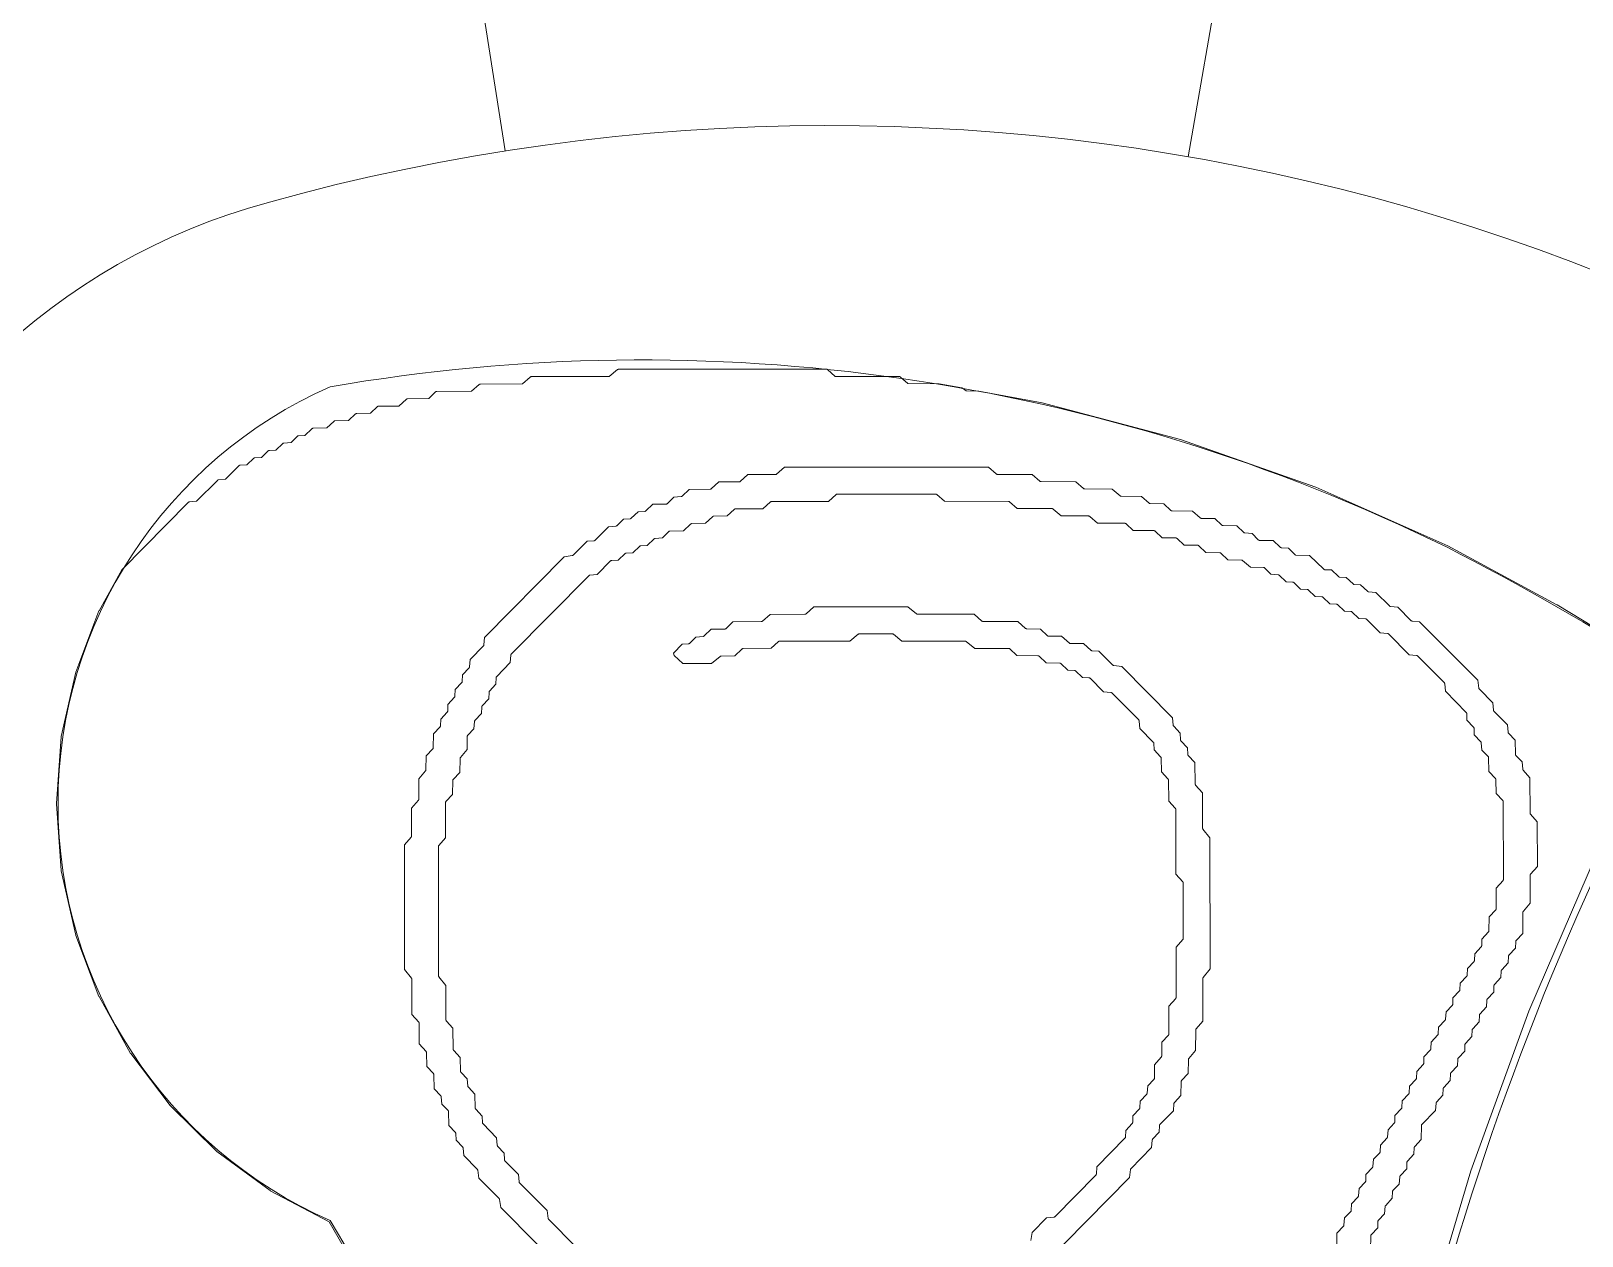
# Model space of a CAD drawing. Header units: inches. Extents: x 36 to 190, y -75 to 56.
# Drawn here: x 149.84 to 155.5, y -0.09 to 4.31 of the extents above; entities that cross this region are included whole.
import ezdxf

# ---------------------------------------------------------------- set-up
doc = ezdxf.new("R2010")
doc.units = ezdxf.units.IN
doc.layers.add('01_ORIGINAL_CAD', color=7, linetype='CONTINUOUS', lineweight=20)
doc.layers.add('02_APPROVED_PDF_OUTLINES', color=7, linetype='CONTINUOUS', lineweight=15)

# ---------------------------------------------------------------- blocks, each defined once
blk = doc.blocks.new('06_WAVES')
at = {"layer": '01_ORIGINAL_CAD'}
for points in [[(40.658, 55.6747), (41.5689, 49.8714)], [(44.9996, 55.2455), (44.0596, 49.8505)]]:
    blk.add_lwpolyline(points, dxfattribs=at)
for points in [[(44.2832, 37.0838, 0.090917), (40.9305, 45.9685, -0.652582), (40.9305, 49.0108, -0.158741), (45.0035, 48.4251, -0.098355), (47.824, 46.2028), (47.7547, 46.078)], [(47.0869, 44.6297, -0.062406), (47.763, 46.0735), (45.5722, 47.2899, 0.058367), (44.8008, 44.9442, 0.058367)]]:
    blk.add_lwpolyline(points, format="xyb", dxfattribs=at)
for centre, radius, start, end in [((42.751, 42.3398), 7.6238, 44.22889, 105.60472), ((41.3118, 47.4341), 2.3302, 105.2161, 220.7715)]:
    blk.add_arc(centre, radius, start, end, dxfattribs=at)
at = {"layer": '02_APPROVED_PDF_OUTLINES'}
for points in [[(45.5482, 47.3058), (45.3017, 46.7327), (45.0908, 46.1496), (44.9143, 45.5552)], [(41.825, 45.8738), (41.7274, 45.9723), (41.727, 45.9727), (41.7267, 45.9731), (41.7264, 45.9736), (41.7262, 45.9741), (41.726, 45.9746), (41.7258, 45.9751), (41.7257, 45.9757), (41.7216, 46.0049), (41.621, 46.1064), (41.6206, 46.1069), (41.6202, 46.1073), (41.6199, 46.1079), (41.6196, 46.1084), (41.6195, 46.109), (41.6193, 46.1095), (41.6192, 46.1101), (41.6169, 46.1369), (41.5677, 46.1869), (41.5673, 46.1874), (41.5669, 46.1879), (41.5666, 46.1884), (41.5664, 46.189), (41.5662, 46.1896), (41.566, 46.1902), (41.566, 46.1909), (41.5649, 46.215), (41.5409, 46.2407), (41.5406, 46.2411), (41.5402, 46.2416), (41.54, 46.2421), (41.5397, 46.2426), (41.5396, 46.2431), (41.5394, 46.2437), (41.5393, 46.2443), (41.537, 46.2711), (41.4878, 46.3211), (41.4874, 46.3215), (41.487, 46.322), (41.4867, 46.3226), (41.4865, 46.3232), (41.4863, 46.3238), (41.4861, 46.3244), (41.4861, 46.325), (41.485, 46.3492), (41.461, 46.3748), (41.4606, 46.3753), (41.4603, 46.3758), (41.46, 46.3764), (41.4598, 46.377), (41.4596, 46.3776), (41.4595, 46.3782), (41.4594, 46.3788), (41.4583, 46.4297), (41.4344, 46.4553), (41.434, 46.4558), (41.4337, 46.4562), (41.4334, 46.4567), (41.4331, 46.4572), (41.433, 46.4578), (41.4328, 46.4583), (41.4328, 46.4589), (41.4304, 46.4857), (41.4078, 46.5089), (41.4074, 46.5093), (41.4071, 46.5098), (41.4068, 46.5103), (41.4066, 46.5108), (41.4064, 46.5113), (41.4062, 46.5118), (41.4061, 46.5124), (41.4061, 46.5129), (41.4049, 46.5639), (41.381, 46.5895), (41.3806, 46.59), (41.3802, 46.5905), (41.38, 46.5911), (41.3797, 46.5916), (41.3795, 46.5922), (41.3794, 46.5929), (41.3794, 46.5935), (41.3782, 46.6712), (41.3543, 46.6968), (41.3539, 46.6973), (41.3536, 46.6977), (41.3533, 46.6982), (41.3531, 46.6987), (41.3529, 46.6993), (41.3528, 46.6998), (41.3527, 46.7004), (41.3526, 46.7009), (41.3524, 46.8268), (41.3271, 46.8582), (41.3268, 46.8586), (41.3265, 46.8591), (41.3262, 46.8597), (41.326, 46.8602), (41.3259, 46.8608), (41.3258, 46.8614), (41.3258, 46.8619), (41.3255, 46.99), (41.3249, 47.3327), (41.3249, 47.3333), (41.325, 47.3339), (41.3252, 47.3345), (41.3254, 47.3351), (41.3257, 47.3357), (41.326, 47.3362), (41.3264, 47.3367), (41.3511, 47.3651), (41.3511, 47.4938), (41.3512, 47.4944), (41.3512, 47.4949), (41.3514, 47.4955), (41.3516, 47.496), (41.3518, 47.4965), (41.3521, 47.497), (41.3524, 47.4975), (41.3527, 47.4979), (41.3765, 47.5235), (41.3775, 47.5745), (41.3776, 47.5751), (41.3777, 47.5757), (41.3779, 47.5763), (41.3781, 47.5769), (41.3784, 47.5774), (41.3787, 47.5779), (41.3791, 47.5784), (41.4029, 47.6041), (41.4039, 47.655), (41.404, 47.6556), (41.4041, 47.6562), (41.4042, 47.6568), (41.4044, 47.6573), (41.4047, 47.6578), (41.405, 47.6583), (41.4054, 47.6588), (41.4301, 47.6873), (41.4303, 47.7354), (41.4303, 47.736), (41.4304, 47.7366), (41.4306, 47.7371), (41.4308, 47.7377), (41.431, 47.7382), (41.4313, 47.7387), (41.4316, 47.7392), (41.432, 47.7396), (41.4545, 47.7628), (41.4568, 47.7896), (41.4568, 47.7902), (41.457, 47.7907), (41.4572, 47.7913), (41.4574, 47.7918), (41.4577, 47.7923), (41.458, 47.7928), (41.4584, 47.7932), (41.4822, 47.8189), (41.4832, 47.8431), (41.4833, 47.8437), (41.4834, 47.8443), (41.4835, 47.8448), (41.4838, 47.8454), (41.4841, 47.8459), (41.4844, 47.8464), (41.4848, 47.8469), (41.5087, 47.8726), (41.5096, 47.8968), (41.5097, 47.8974), (41.5098, 47.898), (41.51, 47.8985), (41.5102, 47.8991), (41.5105, 47.8996), (41.5108, 47.9001), (41.5112, 47.9006), (41.5351, 47.9263), (41.5361, 47.9505), (41.5361, 47.9511), (41.5363, 47.9517), (41.5365, 47.9523), (41.5367, 47.9529), (41.537, 47.9534), (41.5374, 47.9539), (41.5378, 47.9544), (41.5868, 48.0045), (41.589, 48.0313), (41.5891, 48.0319), (41.5892, 48.0324), (41.5894, 48.033), (41.5897, 48.0336), (41.59, 48.0341), (41.5903, 48.0345), (41.5907, 48.035), (41.8734, 48.3216), (41.8739, 48.322), (41.8744, 48.3224), (41.8749, 48.3227), (41.8754, 48.3229), (41.876, 48.3231), (41.8766, 48.3233), (41.8772, 48.3234), (41.9037, 48.3257), (41.953, 48.3754), (41.9534, 48.3757), (41.9538, 48.3761), (41.9543, 48.3764), (41.9548, 48.3766), (41.9553, 48.3768), (41.9559, 48.377), (41.9564, 48.3771), (41.957, 48.3771), (41.9808, 48.3782), (42.0061, 48.4023), (42.0066, 48.4027), (42.0071, 48.4031), (42.0076, 48.4034), (42.0082, 48.4036), (42.0088, 48.4038), (42.0094, 48.4039), (42.01, 48.404), (42.0338, 48.4051), (42.0592, 48.4292), (42.0596, 48.4296), (42.0601, 48.43), (42.0607, 48.4303), (42.0612, 48.4305), (42.0618, 48.4307), (42.0624, 48.4308), (42.063, 48.4309), (42.0869, 48.432), (42.1122, 48.4561), (42.1126, 48.4565), (42.1131, 48.4568), (42.1136, 48.4571), (42.1141, 48.4573), (42.1147, 48.4575), (42.1152, 48.4577), (42.1158, 48.4577), (42.1423, 48.4601), (42.1651, 48.4829), (42.1656, 48.4833), (42.166, 48.4836), (42.1665, 48.4839), (42.167, 48.4842), (42.1676, 48.4844), (42.1681, 48.4845), (42.1687, 48.4846), (42.1692, 48.4846), (42.2195, 48.4858), (42.2448, 48.5099), (42.2452, 48.5102), (42.2457, 48.5106), (42.2462, 48.5109), (42.2467, 48.5111), (42.2472, 48.5113), (42.2477, 48.5114), (42.2483, 48.5115), (42.2488, 48.5115), (42.2991, 48.5127), (42.3244, 48.5368), (42.3248, 48.5371), (42.3253, 48.5375), (42.3258, 48.5378), (42.3263, 48.538), (42.3268, 48.5382), (42.3273, 48.5383), (42.3279, 48.5384), (42.3284, 48.5384), (42.3787, 48.5396), (42.404, 48.5637), (42.4044, 48.5641), (42.4049, 48.5644), (42.4054, 48.5647), (42.4059, 48.5649), (42.4064, 48.5651), (42.407, 48.5652), (42.4075, 48.5653), (42.4081, 48.5653), (42.5087, 48.5657), (42.5368, 48.5908), (42.5373, 48.5911), (42.5378, 48.5915), (42.5384, 48.5918), (42.539, 48.592), (42.5396, 48.5921), (42.5402, 48.5922), (42.5408, 48.5923), (42.7475, 48.5927), (42.7757, 48.6178), (42.7761, 48.6182), (42.7767, 48.6185), (42.7772, 48.6188), (42.7778, 48.619), (42.7784, 48.6192), (42.779, 48.6193), (42.7796, 48.6193), (43.1387, 48.6196), (43.1394, 48.6195), (43.14, 48.6194), (43.1406, 48.6193), (43.1412, 48.6191), (43.1417, 48.6188), (43.1422, 48.6184), (43.1427, 48.6181), (43.1709, 48.593), (43.4042, 48.5929), (43.4049, 48.5929), (43.4055, 48.5928), (43.4061, 48.5926), (43.4067, 48.5924), (43.4072, 48.5921), (43.4077, 48.5918), (43.4082, 48.5914), (43.4364, 48.5664), (43.5636, 48.5662), (43.5642, 48.5662), (43.5648, 48.5661), (43.5654, 48.5659), (43.566, 48.5657), (43.5665, 48.5654), (43.5671, 48.5651), (43.5675, 48.5647), (43.5957, 48.5397), (43.6963, 48.5395), (43.697, 48.5394), (43.6976, 48.5393), (43.6982, 48.5392), (43.6988, 48.539), (43.6993, 48.5387), (43.6998, 48.5383), (43.7003, 48.538), (43.7285, 48.5129), (43.8291, 48.5127), (43.8297, 48.5127), (43.8302, 48.5126), (43.8308, 48.5125), (43.8313, 48.5123), (43.8318, 48.5121), (43.8323, 48.5118), (43.8328, 48.5115), (43.8332, 48.5111), (43.8586, 48.487), (43.9354, 48.486), (43.936, 48.4859), (43.9365, 48.4858), (43.9371, 48.4857), (43.9376, 48.4855), (43.9381, 48.4853), (43.9386, 48.485), (43.939, 48.4847), (43.9395, 48.4843), (43.9649, 48.4603), (44.0151, 48.4592), (44.0157, 48.4591), (44.0162, 48.4591), (44.0168, 48.4589), (44.0173, 48.4587), (44.0178, 48.4585), (44.0183, 48.4582), (44.0187, 48.4579), (44.0191, 48.4575), (44.0445, 48.4335), (44.0948, 48.4324), (44.0954, 48.4324), (44.0959, 48.4323), (44.0965, 48.4321), (44.097, 48.432), (44.0975, 48.4317), (44.098, 48.4314), (44.0984, 48.4311), (44.0988, 48.4308), (44.1242, 48.4067), (44.1745, 48.4056), (44.1751, 48.4056), (44.1756, 48.4055), (44.1761, 48.4054), (44.1767, 48.4052), (44.1772, 48.4049), (44.1776, 48.4047), (44.1781, 48.4043), (44.1785, 48.404), (44.2039, 48.3799), (44.2542, 48.3788), (44.2548, 48.3788), (44.2554, 48.3787), (44.256, 48.3785), (44.2565, 48.3783), (44.2571, 48.378), (44.2576, 48.3777), (44.258, 48.3773), (44.2863, 48.3523), (44.3338, 48.3521), (44.3344, 48.352), (44.3349, 48.3519), (44.3355, 48.3518), (44.336, 48.3516), (44.3366, 48.3514), (44.3371, 48.3511), (44.3375, 48.3507), (44.338, 48.3503), (44.3609, 48.3276), (44.3874, 48.3252), (44.388, 48.3252), (44.3885, 48.325), (44.3891, 48.3248), (44.3896, 48.3246), (44.3901, 48.3243), (44.3906, 48.324), (44.391, 48.3236), (44.4165, 48.2995), (44.4403, 48.2985), (44.4409, 48.2984), (44.4415, 48.2983), (44.4421, 48.2981), (44.4427, 48.2979), (44.4432, 48.2976), (44.4437, 48.2972), (44.4442, 48.2968), (44.4696, 48.2727), (44.4934, 48.2717), (44.494, 48.2716), (44.4946, 48.2715), (44.4952, 48.2713), (44.4958, 48.2711), (44.4963, 48.2708), (44.4968, 48.2704), (44.4973, 48.27), (44.5227, 48.2459), (44.5466, 48.2449), (44.5472, 48.2448), (44.5478, 48.2447), (44.5484, 48.2445), (44.5489, 48.2443), (44.5495, 48.244), (44.55, 48.2436), (44.5504, 48.2432), (44.5759, 48.2191), (44.5997, 48.2181), (44.6003, 48.218), (44.6009, 48.2179), (44.6015, 48.2177), (44.6021, 48.2175), (44.6026, 48.2172), (44.6031, 48.2168), (44.6036, 48.2164), (44.629, 48.1923), (44.6529, 48.1913), (44.6535, 48.1912), (44.6541, 48.1911), (44.6546, 48.1909), (44.6552, 48.1907), (44.6557, 48.1904), (44.6563, 48.19), (44.6567, 48.1896), (44.6822, 48.1655), (44.706, 48.1645), (44.7065, 48.1644), (44.7071, 48.1643), (44.7076, 48.1642), (44.7081, 48.164), (44.7086, 48.1637), (44.7091, 48.1634), (44.7096, 48.1631), (44.71, 48.1627), (44.7595, 48.1132), (44.786, 48.1108), (44.7866, 48.1107), (44.7872, 48.1106), (44.7877, 48.1104), (44.7883, 48.1101), (44.7888, 48.1098), (44.7893, 48.1095), (44.7897, 48.1091), (44.8658, 48.0327), (44.8923, 48.0304), (44.8929, 48.0303), (44.8935, 48.0302), (44.8941, 48.03), (44.8946, 48.0297), (44.8951, 48.0294), (44.8956, 48.029), (44.8961, 48.0286), (44.9937, 47.9302), (44.9941, 47.9297), (44.9944, 47.9292), (44.9947, 47.9287), (44.995, 47.9282), (44.9952, 47.9276), (44.9953, 47.9271), (44.9954, 47.9265), (44.9978, 47.8997), (45.0735, 47.8229), (45.074, 47.8224), (45.0743, 47.8219), (45.0746, 47.8213), (45.0749, 47.8207), (45.0751, 47.8201), (45.0752, 47.8195), (45.0753, 47.8189), (45.0763, 47.7947), (45.1003, 47.7691), (45.1007, 47.7686), (45.101, 47.7681), (45.1013, 47.7676), (45.1016, 47.767), (45.1017, 47.7664), (45.1019, 47.7658), (45.1019, 47.7652), (45.103, 47.7411), (45.1269, 47.7154), (45.1273, 47.715), (45.1276, 47.7145), (45.1279, 47.714), (45.1282, 47.7135), (45.1283, 47.713), (45.1285, 47.7124), (45.1285, 47.7118), (45.1309, 47.685), (45.1535, 47.6618), (45.1539, 47.6614), (45.1542, 47.661), (45.1545, 47.6605), (45.1547, 47.66), (45.1549, 47.6595), (45.1551, 47.6589), (45.1552, 47.6584), (45.1552, 47.6578), (45.1564, 47.6069), (45.1803, 47.5813), (45.1807, 47.5808), (45.181, 47.5803), (45.1813, 47.5797), (45.1816, 47.5791), (45.1817, 47.5785), (45.1819, 47.5779), (45.1819, 47.5773), (45.1831, 47.5264), (45.207, 47.5008), (45.2074, 47.5003), (45.2077, 47.4999), (45.208, 47.4994), (45.2082, 47.4989), (45.2084, 47.4983), (45.2085, 47.4978), (45.2086, 47.4972), (45.2086, 47.4967), (45.2091, 47.2138), (45.2091, 47.2131), (45.209, 47.2125), (45.2089, 47.2119), (45.2087, 47.2114), (45.2084, 47.2108), (45.2081, 47.2103), (45.2077, 47.2098), (45.1829, 47.1814), (45.1828, 47.1064), (45.1828, 47.1058), (45.1827, 47.1052), (45.1826, 47.1047), (45.1824, 47.1042), (45.1822, 47.1037), (45.1819, 47.1032), (45.1816, 47.1027), (45.1812, 47.1023), (45.1574, 47.0766), (45.1564, 47.0257), (45.1564, 47.0251), (45.1563, 47.0245), (45.1561, 47.0239), (45.1559, 47.0233), (45.1556, 47.0227), (45.1552, 47.0222), (45.1548, 47.0217), (45.131, 46.996), (45.13, 46.9719), (45.1299, 46.9713), (45.1298, 46.9707), (45.1296, 46.9701), (45.1294, 46.9695), (45.1291, 46.969), (45.1288, 46.9685), (45.1284, 46.968), (45.1045, 46.9423), (45.1035, 46.9182), (45.1035, 46.9176), (45.1034, 46.917), (45.1032, 46.9164), (45.1029, 46.9158), (45.1027, 46.9153), (45.1023, 46.9148), (45.1019, 46.9143), (45.0781, 46.8886), (45.0771, 46.8645), (45.077, 46.8639), (45.0769, 46.8633), (45.0767, 46.8627), (45.0765, 46.8621), (45.0762, 46.8616), (45.0759, 46.8611), (45.0755, 46.8606), (45.0516, 46.8349), (45.0506, 46.8108), (45.0506, 46.8102), (45.0505, 46.8096), (45.0503, 46.809), (45.0501, 46.8084), (45.0498, 46.8079), (45.0494, 46.8074), (45.049, 46.8069), (45.0252, 46.7812), (45.0242, 46.7571), (45.0241, 46.7565), (45.024, 46.7558), (45.0238, 46.7552), (45.0236, 46.7547), (45.0233, 46.7541), (45.0229, 46.7536), (45.0225, 46.7531), (45, 46.7299), (44.9977, 46.7031), (44.9977, 46.7026), (44.9975, 46.702), (44.9974, 46.7015), (44.9971, 46.7009), (44.9968, 46.7004), (44.9965, 46.7), (44.9962, 46.6995), (44.9723, 46.6738), (44.9713, 46.6497), (44.9713, 46.6491), (44.9711, 46.6485), (44.971, 46.6479), (44.9707, 46.6473), (44.9704, 46.6468), (44.9701, 46.6463), (44.9697, 46.6458), (44.9459, 46.6201), (44.9449, 46.596), (44.9448, 46.5954), (44.9447, 46.5948), (44.9445, 46.5942), (44.9443, 46.5936), (44.944, 46.5931), (44.9437, 46.5926), (44.9433, 46.5921), (44.9194, 46.5664), (44.9184, 46.5423), (44.9184, 46.5417), (44.9183, 46.5411), (44.9181, 46.5405), (44.9178, 46.5399), (44.9176, 46.5394), (44.9172, 46.5389), (44.9168, 46.5384), (44.893, 46.5127), (44.892, 46.4886), (44.8919, 46.488), (44.8918, 46.4874), (44.8916, 46.4868), (44.8914, 46.4862), (44.8911, 46.4857), (44.8908, 46.4852), (44.8904, 46.4847), (44.8665, 46.459), (44.8655, 46.4349), (44.8655, 46.4343), (44.8654, 46.4337), (44.8652, 46.4331), (44.865, 46.4325), (44.8647, 46.432), (44.8643, 46.4315), (44.8639, 46.431), (44.8401, 46.4053), (44.8391, 46.3812), (44.839, 46.3806), (44.8389, 46.38), (44.8388, 46.3794), (44.8385, 46.3788), (44.8382, 46.3783), (44.8379, 46.3778), (44.8375, 46.3773), (44.8136, 46.3516), (44.8127, 46.3275), (44.8126, 46.3269), (44.8125, 46.3262), (44.8123, 46.3256), (44.812, 46.3251), (44.8117, 46.3245), (44.8114, 46.324), (44.811, 46.3235), (44.7885, 46.3003), (44.7862, 46.2735), (44.7861, 46.273), (44.786, 46.2724), (44.7858, 46.2719), (44.7856, 46.2713), (44.7853, 46.2708), (44.785, 46.2704), (44.7846, 46.2699), (44.7608, 46.2442), (44.7598, 46.2201), (44.7597, 46.2195), (44.7596, 46.2188), (44.7594, 46.2182), (44.7592, 46.2177), (44.7589, 46.2171), (44.7585, 46.2166), (44.7581, 46.2161), (44.7356, 46.1929), (44.7333, 46.1661), (44.7332, 46.1656), (44.7331, 46.165), (44.7329, 46.1645), (44.7327, 46.1639), (44.7324, 46.1634), (44.7321, 46.163), (44.7317, 46.1625), (44.7079, 46.1368), (44.7069, 46.1127), (44.7068, 46.1121), (44.7067, 46.1114), (44.7065, 46.1108), (44.7063, 46.1103), (44.706, 46.1097), (44.7056, 46.1092), (44.7052, 46.1087), (44.6827, 46.0855), (44.6804, 46.0587), (44.6804, 46.0582), (44.6802, 46.0576), (44.6801, 46.0571), (44.6798, 46.0565), (44.6795, 46.056), (44.6792, 46.0556), (44.6789, 46.0551), (44.655, 46.0294), (44.654, 46.0053), (44.6539, 46.0047), (44.6538, 46.004), (44.6536, 46.0034), (44.6534, 46.0029), (44.6531, 46.0023), (44.6527, 46.0018), (44.6523, 46.0013), (44.6298, 45.9781), (44.6275, 45.9513), (44.6275, 45.9508), (44.6273, 45.9502), (44.6272, 45.9497), (44.6269, 45.9491), (44.6267, 45.9486), (44.6263, 45.9482), (44.626, 45.9477), (44.6022, 45.9221), (44.6012, 45.8712)], [(43.5327, 45.8087), (43.8449, 46.1252), (43.8489, 46.1545), (43.849, 46.155), (43.8492, 46.1555), (43.8494, 46.1561), (43.8496, 46.1566), (43.8499, 46.157), (43.8502, 46.1575), (43.8506, 46.1579), (43.926, 46.2348), (43.9283, 46.2616), (43.9284, 46.2622), (43.9285, 46.2627), (43.9287, 46.2632), (43.9289, 46.2638), (43.9292, 46.2643), (43.9295, 46.2647), (43.9299, 46.2652), (43.9537, 46.2909), (43.9547, 46.315), (43.9548, 46.3157), (43.9549, 46.3163), (43.9551, 46.3169), (43.9553, 46.3175), (43.9557, 46.318), (43.956, 46.3185), (43.9564, 46.319), (44.0054, 46.369), (44.0077, 46.3959), (44.0078, 46.3964), (44.0079, 46.397), (44.0081, 46.3975), (44.0083, 46.398), (44.0086, 46.3985), (44.0089, 46.399), (44.0093, 46.3994), (44.0331, 46.4251), (44.0341, 46.476), (44.0341, 46.4766), (44.0342, 46.4772), (44.0344, 46.4778), (44.0346, 46.4784), (44.0349, 46.479), (44.0353, 46.4795), (44.0357, 46.48), (44.0595, 46.5056), (44.0604, 46.5565), (44.0605, 46.5571), (44.0606, 46.5577), (44.0607, 46.5583), (44.061, 46.5589), (44.0612, 46.5594), (44.0615, 46.5599), (44.0619, 46.5604), (44.0866, 46.5888), (44.0868, 46.6638), (44.0868, 46.6644), (44.0869, 46.665), (44.0871, 46.6656), (44.0873, 46.6662), (44.0876, 46.6667), (44.0879, 46.6673), (44.0883, 46.6677), (44.113, 46.6962), (44.113, 46.8517), (44.113, 46.8523), (44.1131, 46.8529), (44.1132, 46.8534), (44.1134, 46.854), (44.1137, 46.8545), (44.1139, 46.855), (44.1143, 46.8555), (44.1394, 46.8868), (44.1385, 47.3657), (44.1133, 47.3971), (44.1129, 47.3975), (44.1126, 47.398), (44.1124, 47.3986), (44.1122, 47.3991), (44.112, 47.3997), (44.112, 47.4002), (44.1119, 47.4008), (44.1114, 47.5295), (44.0866, 47.5579), (44.0862, 47.5584), (44.0859, 47.5589), (44.0856, 47.5594), (44.0854, 47.56), (44.0852, 47.5606), (44.0851, 47.5612), (44.0851, 47.5618), (44.0838, 47.6395), (44.0599, 47.6651), (44.0595, 47.6656), (44.0592, 47.6661), (44.0589, 47.6666), (44.0587, 47.6672), (44.0585, 47.6677), (44.0584, 47.6683), (44.0583, 47.6689), (44.0573, 47.6931), (44.0333, 47.7188), (44.0329, 47.7192), (44.0326, 47.7197), (44.0323, 47.7203), (44.032, 47.7208), (44.0319, 47.7214), (44.0317, 47.722), (44.0317, 47.7226), (44.0306, 47.7468), (44.0066, 47.7724), (44.0063, 47.7729), (44.006, 47.7733), (44.0057, 47.7738), (44.0054, 47.7743), (44.0053, 47.7749), (44.0051, 47.7754), (44.0051, 47.776), (44.0027, 47.8028), (43.8176, 47.9898), (43.7887, 47.994), (43.7881, 47.9941), (43.7875, 47.9943), (43.7869, 47.9945), (43.7863, 47.9948), (43.7858, 47.9952), (43.7853, 47.9956), (43.7333, 48.0465), (43.7095, 48.0475), (43.7089, 48.0476), (43.7084, 48.0477), (43.7078, 48.0478), (43.7073, 48.0481), (43.7068, 48.0483), (43.7063, 48.0487), (43.7058, 48.049), (43.6776, 48.0741), (43.6301, 48.0743), (43.6295, 48.0743), (43.6289, 48.0744), (43.6283, 48.0746), (43.6277, 48.0748), (43.6271, 48.0751), (43.6266, 48.0754), (43.6261, 48.0758), (43.5979, 48.1008), (43.5504, 48.1011), (43.5498, 48.1011), (43.5493, 48.1012), (43.5487, 48.1013), (43.5482, 48.1015), (43.5477, 48.1017), (43.5472, 48.102), (43.5467, 48.1024), (43.5463, 48.1027), (43.5209, 48.1268), (43.4706, 48.1279), (43.47, 48.1279), (43.4694, 48.128), (43.4688, 48.1282), (43.4683, 48.1284), (43.4677, 48.1287), (43.4672, 48.129), (43.4668, 48.1294), (43.4386, 48.1544), (43.3114, 48.1546), (43.3108, 48.1546), (43.3102, 48.1547), (43.3096, 48.1549), (43.309, 48.1551), (43.3084, 48.1554), (43.3079, 48.1557), (43.3074, 48.1561), (43.2792, 48.1811), (43.0725, 48.1812), (43.0719, 48.1813), (43.0713, 48.1814), (43.0707, 48.1815), (43.0702, 48.1817), (43.0697, 48.1819), (43.0692, 48.1822), (43.0687, 48.1826), (43.0375, 48.208), (42.6939, 48.2075), (42.6658, 48.1824), (42.6653, 48.1821), (42.6648, 48.1817), (42.6642, 48.1814), (42.6636, 48.1812), (42.663, 48.1811), (42.6624, 48.181), (42.6618, 48.1809), (42.5347, 48.1805), (42.5066, 48.1555), (42.5061, 48.1551), (42.5056, 48.1548), (42.505, 48.1545), (42.5044, 48.1543), (42.5039, 48.1541), (42.5033, 48.154), (42.5026, 48.154), (42.3993, 48.1528), (42.374, 48.1287), (42.3736, 48.1283), (42.3732, 48.128), (42.3727, 48.1277), (42.3722, 48.1275), (42.3717, 48.1273), (42.3711, 48.1272), (42.3706, 48.1271), (42.37, 48.127), (42.3198, 48.1259), (42.2945, 48.1018), (42.294, 48.1014), (42.2936, 48.1011), (42.2931, 48.1008), (42.2925, 48.1006), (42.292, 48.1004), (42.2914, 48.1002), (42.2909, 48.1002), (42.2644, 48.0978), (42.2415, 48.075), (42.2411, 48.0746), (42.2407, 48.0743), (42.2402, 48.074), (42.2397, 48.0738), (42.2392, 48.0736), (42.2386, 48.0734), (42.2381, 48.0733), (42.2376, 48.0733), (42.2139, 48.0722), (42.1825, 48.0387), (42.1851, 48.0301), (42.2165, 48.0018), (42.3212, 48.0016), (42.3523, 48.0271), (42.3527, 48.0275), (42.3532, 48.0278), (42.3537, 48.028), (42.3542, 48.0282), (42.3548, 48.0284), (42.3554, 48.0285), (42.3559, 48.0285), (42.4062, 48.0296), (42.4315, 48.0537), (42.4319, 48.0541), (42.4324, 48.0544), (42.4329, 48.0547), (42.4334, 48.055), (42.4339, 48.0551), (42.4345, 48.0553), (42.435, 48.0554), (42.4356, 48.0554), (42.5389, 48.0566), (42.5642, 48.0807), (42.5646, 48.0811), (42.5651, 48.0814), (42.5656, 48.0817), (42.5661, 48.0819), (42.5666, 48.0821), (42.5672, 48.0822), (42.5677, 48.0823), (42.5683, 48.0823), (42.8253, 48.0825), (42.8564, 48.108), (42.8569, 48.1084), (42.8574, 48.1087), (42.858, 48.1089), (42.8585, 48.1091), (42.8591, 48.1093), (42.8597, 48.1094), (42.8602, 48.1094), (42.9804, 48.1095), (42.981, 48.1095), (42.9816, 48.1094), (42.9822, 48.1092), (42.9827, 48.109), (42.9833, 48.1088), (42.9838, 48.1085), (42.9842, 48.1081), (43.0154, 48.0827), (43.2459, 48.0828), (43.2465, 48.0828), (43.2471, 48.0827), (43.2477, 48.0826), (43.2482, 48.0824), (43.2488, 48.0821), (43.2493, 48.0818), (43.2497, 48.0815), (43.2809, 48.056), (43.4053, 48.0561), (43.4058, 48.0561), (43.4064, 48.056), (43.4069, 48.0559), (43.4075, 48.0557), (43.408, 48.0555), (43.4085, 48.0552), (43.409, 48.0549), (43.4094, 48.0545), (43.4348, 48.0304), (43.5116, 48.0294), (43.5121, 48.0293), (43.5127, 48.0292), (43.5132, 48.0291), (43.5138, 48.0289), (43.5143, 48.0287), (43.5147, 48.0284), (43.5152, 48.0281), (43.5156, 48.0277), (43.541, 48.0037), (43.5913, 48.0026), (43.5919, 48.0025), (43.5924, 48.0025), (43.5929, 48.0023), (43.5935, 48.0021), (43.594, 48.0019), (43.5944, 48.0016), (43.5949, 48.0013), (43.5953, 48.0009), (43.6208, 47.9768), (43.6446, 47.9758), (43.6452, 47.9757), (43.6458, 47.9756), (43.6464, 47.9754), (43.6469, 47.9752), (43.6475, 47.9749), (43.648, 47.9745), (43.6484, 47.9741), (43.6739, 47.95), (43.6977, 47.949), (43.6983, 47.9489), (43.6988, 47.9488), (43.6994, 47.9487), (43.6999, 47.9485), (43.7004, 47.9482), (43.7008, 47.9479), (43.7013, 47.9476), (43.7017, 47.9472), (43.7512, 47.8977), (43.7777, 47.8953), (43.7783, 47.8953), (43.7789, 47.8951), (43.7795, 47.8949), (43.78, 47.8947), (43.7805, 47.8944), (43.781, 47.894), (43.7814, 47.8936), (43.8036, 47.8712), (43.8791, 47.7951), (43.8795, 47.7947), (43.8798, 47.7942), (43.8801, 47.7937), (43.8804, 47.7932), (43.8806, 47.7926), (43.8807, 47.792), (43.8808, 47.7914), (43.8832, 47.7646), (43.9323, 47.7146), (43.9328, 47.7142), (43.9331, 47.7136), (43.9334, 47.7131), (43.9337, 47.7125), (43.9339, 47.7119), (43.934, 47.7113), (43.9341, 47.7107), (43.9351, 47.6865), (43.9591, 47.6609), (43.9595, 47.6604), (43.9599, 47.6599), (43.9601, 47.6593), (43.9604, 47.6587), (43.9606, 47.6581), (43.9607, 47.6575), (43.9607, 47.6569), (43.9619, 47.606), (43.9858, 47.5804), (43.9862, 47.5799), (43.9866, 47.5794), (43.9869, 47.5788), (43.9871, 47.5782), (43.9873, 47.5776), (43.9874, 47.577), (43.9874, 47.5764), (43.9887, 47.4986), (44.0125, 47.473), (44.0129, 47.4726), (44.0132, 47.4721), (44.0135, 47.4716), (44.0137, 47.4711), (44.0139, 47.4706), (44.0141, 47.4701), (44.0141, 47.4695), (44.0142, 47.4689), (44.0149, 47.2329), (44.0397, 47.2045), (44.0401, 47.204), (44.0404, 47.2035), (44.0407, 47.2029), (44.0409, 47.2024), (44.0411, 47.2018), (44.0412, 47.2012), (44.0412, 47.2006), (44.0416, 46.9982), (44.0416, 46.9975), (44.0415, 46.9969), (44.0413, 46.9963), (44.0411, 46.9958), (44.0408, 46.9952), (44.0405, 46.9947), (44.0401, 46.9942), (44.0154, 46.9658), (44.0155, 46.7834), (44.0154, 46.7828), (44.0153, 46.7822), (44.0152, 46.7816), (44.015, 46.781), (44.0147, 46.7805), (44.0144, 46.78), (44.014, 46.7795), (43.9893, 46.751), (43.9892, 46.6492), (43.9892, 46.6486), (43.9891, 46.6481), (43.9889, 46.6475), (43.9888, 46.647), (43.9885, 46.6465), (43.9883, 46.646), (43.9879, 46.6455), (43.9876, 46.6451), (43.9638, 46.6195), (43.9628, 46.5685), (43.9627, 46.5679), (43.9626, 46.5673), (43.9625, 46.5668), (43.9623, 46.5662), (43.962, 46.5657), (43.9617, 46.5652), (43.9613, 46.5647), (43.9366, 46.5363), (43.9364, 46.4881), (43.9364, 46.4875), (43.9363, 46.4869), (43.9361, 46.4864), (43.936, 46.4858), (43.9357, 46.4853), (43.9354, 46.4848), (43.9351, 46.4844), (43.9347, 46.4839), (43.9122, 46.4607), (43.9099, 46.4339), (43.9099, 46.4333), (43.9097, 46.4328), (43.9096, 46.4322), (43.9093, 46.4317), (43.909, 46.4312), (43.9087, 46.4308), (43.9084, 46.4303), (43.8845, 46.4046), (43.8835, 46.3805), (43.8835, 46.3799), (43.8833, 46.3793), (43.8832, 46.3787), (43.8829, 46.3781), (43.8826, 46.3776), (43.8823, 46.3771), (43.8819, 46.3766), (43.8581, 46.3509), (43.8571, 46.3268), (43.857, 46.3262), (43.8569, 46.3256), (43.8567, 46.325), (43.8565, 46.3244), (43.8562, 46.3239), (43.8559, 46.3234), (43.8555, 46.3229), (43.8316, 46.2972), (43.8306, 46.2731), (43.8306, 46.2724), (43.8304, 46.2718), (43.8303, 46.2712), (43.83, 46.2706), (43.8297, 46.2701), (43.8293, 46.2696), (43.8289, 46.2691), (43.7269, 46.1653), (43.7247, 46.1385), (43.7246, 46.1379), (43.7245, 46.1374), (43.7243, 46.1368), (43.724, 46.1363), (43.7237, 46.1357), (43.7234, 46.1353), (43.723, 46.1348), (43.5728, 45.9825), (43.5723, 45.9821), (43.5718, 45.9817), (43.5713, 45.9814), (43.5708, 45.9812), (43.5702, 45.981), (43.5696, 45.9808), (43.569, 45.9807), (43.5425, 45.9784), (43.4902, 45.9257), (43.4862, 45.8965)], [(44.7243, 45.8619), (44.7253, 45.9129), (44.7253, 45.9135), (44.7254, 45.9141), (44.7256, 45.9147), (44.7258, 45.9153), (44.7261, 45.9158), (44.7265, 45.9164), (44.7269, 45.9168), (44.7507, 45.9425), (44.7517, 45.9667), (44.7518, 45.9673), (44.7519, 45.9679), (44.7521, 45.9685), (44.7523, 45.9691), (44.7526, 45.9697), (44.753, 45.9702), (44.7534, 45.9706), (44.7759, 45.9938), (44.7782, 46.0207), (44.7783, 46.0212), (44.7784, 46.0218), (44.7786, 46.0223), (44.7788, 46.0228), (44.7791, 46.0233), (44.7794, 46.0238), (44.7798, 46.0242), (44.8036, 46.0499), (44.8046, 46.0741), (44.8047, 46.0747), (44.8048, 46.0753), (44.805, 46.0759), (44.8052, 46.0765), (44.8055, 46.0771), (44.8059, 46.0776), (44.8063, 46.078), (44.8288, 46.1012), (44.8311, 46.1281), (44.8311, 46.1286), (44.8313, 46.1292), (44.8314, 46.1297), (44.8317, 46.1302), (44.832, 46.1307), (44.8323, 46.1312), (44.8326, 46.1316), (44.8565, 46.1573), (44.8575, 46.1815), (44.8575, 46.1821), (44.8577, 46.1827), (44.8578, 46.1833), (44.8581, 46.1838), (44.8584, 46.1844), (44.8587, 46.1849), (44.8591, 46.1853), (44.8829, 46.211), (44.8839, 46.2352), (44.884, 46.2358), (44.8841, 46.2364), (44.8843, 46.237), (44.8845, 46.2375), (44.8848, 46.2381), (44.8851, 46.2386), (44.8855, 46.239), (44.9093, 46.2647), (44.9103, 46.3156), (44.9104, 46.3162), (44.9105, 46.3167), (44.9106, 46.3173), (44.9108, 46.3178), (44.911, 46.3183), (44.9113, 46.3188), (44.9117, 46.3193), (44.912, 46.3197), (44.961, 46.3698), (44.9633, 46.3966), (44.9634, 46.3971), (44.9635, 46.3977), (44.9637, 46.3982), (44.9639, 46.3987), (44.9642, 46.3992), (44.9645, 46.3997), (44.9649, 46.4001), (44.9887, 46.4258), (44.9897, 46.45), (44.9898, 46.4506), (44.9899, 46.4512), (44.9901, 46.4518), (44.9903, 46.4523), (44.9906, 46.4529), (44.9909, 46.4534), (44.9913, 46.4538), (45.0152, 46.4795), (45.0161, 46.5037), (45.0162, 46.5043), (45.0163, 46.5049), (45.0165, 46.5055), (45.0167, 46.506), (45.017, 46.5066), (45.0174, 46.5071), (45.0177, 46.5075), (45.0416, 46.5332), (45.0426, 46.5574), (45.0426, 46.558), (45.0428, 46.5586), (45.0429, 46.5592), (45.0432, 46.5597), (45.0435, 46.5603), (45.0438, 46.5608), (45.0442, 46.5612), (45.068, 46.5869), (45.069, 46.6111), (45.0691, 46.6117), (45.0692, 46.6123), (45.0694, 46.6129), (45.0696, 46.6134), (45.0699, 46.614), (45.0702, 46.6145), (45.0706, 46.6149), (45.0945, 46.6406), (45.0955, 46.6648), (45.0955, 46.6654), (45.0956, 46.666), (45.0958, 46.6666), (45.0961, 46.6671), (45.0963, 46.6677), (45.0967, 46.6682), (45.0971, 46.6686), (45.1209, 46.6943), (45.1219, 46.7185), (45.122, 46.7191), (45.1221, 46.7197), (45.1223, 46.7203), (45.1225, 46.7208), (45.1228, 46.7214), (45.1231, 46.7219), (45.1235, 46.7223), (45.1474, 46.748), (45.1484, 46.7722), (45.1484, 46.7728), (45.1485, 46.7734), (45.1487, 46.774), (45.1489, 46.7745), (45.1492, 46.7751), (45.1496, 46.7756), (45.15, 46.776), (45.1738, 46.8017), (45.1748, 46.8259), (45.1749, 46.8265), (45.175, 46.8271), (45.1751, 46.8277), (45.1754, 46.8282), (45.1757, 46.8288), (45.176, 46.8293), (45.1764, 46.8297), (45.2003, 46.8554), (45.2012, 46.8796), (45.2013, 46.8802), (45.2014, 46.8808), (45.2016, 46.8814), (45.2018, 46.8819), (45.2021, 46.8825), (45.2024, 46.883), (45.2028, 46.8834), (45.2267, 46.9091), (45.2277, 46.9333), (45.2277, 46.9339), (45.2279, 46.9345), (45.228, 46.9351), (45.2283, 46.9356), (45.2286, 46.9362), (45.2289, 46.9367), (45.2293, 46.9371), (45.2531, 46.9628), (45.2541, 46.987), (45.2542, 46.9876), (45.2543, 46.9882), (45.2545, 46.9888), (45.2547, 46.9893), (45.255, 46.9899), (45.2553, 46.9904), (45.2557, 46.9908), (45.2795, 47.0165), (45.2805, 47.0942), (45.2805, 47.0948), (45.2806, 47.0954), (45.2808, 47.096), (45.281, 47.0966), (45.2812, 47.0971), (45.2816, 47.0976), (45.2819, 47.0981), (45.3067, 47.1265), (45.3067, 47.2284), (45.3068, 47.229), (45.3069, 47.2296), (45.307, 47.2302), (45.3072, 47.2308), (45.3075, 47.2313), (45.3078, 47.2318), (45.3082, 47.2323), (45.3329, 47.2607), (45.3326, 47.4231), (45.3078, 47.4515), (45.3074, 47.4519), (45.3071, 47.4525), (45.3068, 47.453), (45.3066, 47.4536), (45.3064, 47.4542), (45.3064, 47.4548), (45.3063, 47.4554), (45.3058, 47.5841), (45.281, 47.6125), (45.2806, 47.613), (45.2802, 47.6135), (45.2799, 47.6141), (45.2797, 47.6147), (45.2796, 47.6153), (45.2795, 47.6159), (45.2771, 47.6427), (45.2545, 47.6659), (45.2542, 47.6663), (45.2538, 47.6668), (45.2535, 47.6673), (45.2533, 47.6678), (45.2531, 47.6683), (45.253, 47.6688), (45.2529, 47.6694), (45.2528, 47.67), (45.2516, 47.7209), (45.2277, 47.7465), (45.2274, 47.7469), (45.227, 47.7474), (45.2268, 47.7479), (45.2265, 47.7484), (45.2264, 47.749), (45.2262, 47.7495), (45.2261, 47.7501), (45.2238, 47.7769), (45.1746, 47.8269), (45.1742, 47.8273), (45.1739, 47.8278), (45.1736, 47.8283), (45.1733, 47.8288), (45.1731, 47.8294), (45.173, 47.83), (45.1729, 47.8305), (45.1705, 47.8574), (45.1214, 47.9073), (45.1209, 47.9078), (45.1206, 47.9083), (45.1203, 47.9089), (45.12, 47.9095), (45.1198, 47.9101), (45.1197, 47.9107), (45.1156, 47.94), (44.9035, 48.1534), (44.877, 48.1558), (44.8764, 48.1559), (44.8758, 48.156), (44.8753, 48.1562), (44.8747, 48.1564), (44.8742, 48.1568), (44.8737, 48.1571), (44.8733, 48.1575), (44.8238, 48.207), (44.7973, 48.2094), (44.7967, 48.2095), (44.7961, 48.2096), (44.7955, 48.2098), (44.795, 48.2101), (44.7945, 48.2104), (44.794, 48.2107), (44.7936, 48.2111), (44.744, 48.2607), (44.7175, 48.263), (44.717, 48.2631), (44.7164, 48.2632), (44.7159, 48.2634), (44.7153, 48.2636), (44.7148, 48.2639), (44.7144, 48.2643), (44.7139, 48.2646), (44.6885, 48.2888), (44.6647, 48.2898), (44.6641, 48.2899), (44.6635, 48.29), (44.6629, 48.2902), (44.6623, 48.2904), (44.6618, 48.2907), (44.6613, 48.291), (44.6608, 48.2914), (44.6354, 48.3156), (44.6115, 48.3166), (44.6109, 48.3167), (44.6103, 48.3168), (44.6097, 48.317), (44.6092, 48.3172), (44.6086, 48.3175), (44.6081, 48.3178), (44.6077, 48.3182), (44.5822, 48.3424), (44.5584, 48.3434), (44.5578, 48.3435), (44.5572, 48.3436), (44.5566, 48.3438), (44.556, 48.344), (44.5554, 48.3443), (44.5549, 48.3447), (44.5545, 48.3451), (44.5025, 48.3959), (44.4522, 48.397), (44.4517, 48.397), (44.4511, 48.3971), (44.4506, 48.3973), (44.45, 48.3975), (44.4495, 48.3977), (44.449, 48.398), (44.4486, 48.3984), (44.4481, 48.3987), (44.4252, 48.4215), (44.3987, 48.4238), (44.3981, 48.4239), (44.3976, 48.424), (44.397, 48.4242), (44.3965, 48.4244), (44.396, 48.4247), (44.3955, 48.4251), (44.3951, 48.4254), (44.3697, 48.4495), (44.3194, 48.4506), (44.3188, 48.4506), (44.3183, 48.4507), (44.3177, 48.4509), (44.3172, 48.451), (44.3167, 48.4513), (44.3162, 48.4516), (44.3157, 48.4519), (44.3153, 48.4523), (44.2924, 48.475), (44.2659, 48.4774), (44.2653, 48.4775), (44.2647, 48.4776), (44.2642, 48.4778), (44.2637, 48.478), (44.2632, 48.4783), (44.2627, 48.4786), (44.2623, 48.479), (44.2369, 48.5031), (44.1866, 48.5042), (44.186, 48.5042), (44.1855, 48.5043), (44.185, 48.5044), (44.1844, 48.5046), (44.1839, 48.5048), (44.1835, 48.5051), (44.183, 48.5054), (44.1826, 48.5058), (44.1572, 48.5299), (44.1069, 48.5309), (44.1063, 48.531), (44.1057, 48.5311), (44.1051, 48.5312), (44.1046, 48.5315), (44.104, 48.5317), (44.1035, 48.5321), (44.1031, 48.5324), (44.0748, 48.5575), (44.0008, 48.5577), (44.0002, 48.5577), (43.9997, 48.5578), (43.9991, 48.5579), (43.9986, 48.5581), (43.9981, 48.5584), (43.9976, 48.5586), (43.9971, 48.559), (43.9967, 48.5593), (43.9713, 48.5834), (43.921, 48.5845), (43.9204, 48.5845), (43.9198, 48.5846), (43.9192, 48.5848), (43.9187, 48.585), (43.9181, 48.5853), (43.9176, 48.5856), (43.9171, 48.586), (43.8889, 48.611), (43.8149, 48.6112), (43.8143, 48.6113), (43.8136, 48.6114), (43.8131, 48.6115), (43.8125, 48.6117), (43.8119, 48.612), (43.8114, 48.6124), (43.8109, 48.6127), (43.7827, 48.6378), (43.6821, 48.638), (43.6815, 48.638), (43.6809, 48.6381), (43.6803, 48.6383), (43.6797, 48.6385), (43.6791, 48.6388), (43.6786, 48.6391), (43.6781, 48.6395), (43.6499, 48.6645), (43.5228, 48.6647), (43.5222, 48.6647), (43.5216, 48.6648), (43.521, 48.665), (43.5204, 48.6652), (43.5198, 48.6655), (43.5193, 48.6658), (43.5188, 48.6662), (43.4906, 48.6912), (43.3635, 48.6914), (43.3629, 48.6914), (43.3622, 48.6915), (43.3616, 48.6917), (43.3611, 48.6919), (43.3605, 48.6922), (43.36, 48.6925), (43.3595, 48.6929), (43.3313, 48.7179), (42.5867, 48.7174), (42.5586, 48.6923), (42.5581, 48.6919), (42.5576, 48.6916), (42.5571, 48.6913), (42.5565, 48.6911), (42.5559, 48.6909), (42.5553, 48.6908), (42.5547, 48.6908), (42.4541, 48.6904), (42.426, 48.6654), (42.4255, 48.665), (42.425, 48.6647), (42.4244, 48.6644), (42.4238, 48.6642), (42.4232, 48.664), (42.4226, 48.6639), (42.422, 48.6639), (42.3479, 48.6635), (42.3198, 48.6385), (42.3194, 48.6381), (42.3188, 48.6378), (42.3183, 48.6375), (42.3177, 48.6373), (42.3171, 48.6371), (42.3165, 48.637), (42.3159, 48.637), (42.2391, 48.6358), (42.2139, 48.6117), (42.2134, 48.6113), (42.2129, 48.611), (42.2124, 48.6107), (42.2119, 48.6105), (42.2114, 48.6103), (42.2108, 48.6101), (42.2103, 48.6101), (42.1837, 48.6077), (42.1609, 48.5849), (42.1605, 48.5845), (42.16, 48.5842), (42.1595, 48.5839), (42.159, 48.5836), (42.1585, 48.5834), (42.1579, 48.5833), (42.1574, 48.5832), (42.1568, 48.5832), (42.1065, 48.582), (42.0812, 48.5579), (42.0808, 48.5575), (42.0803, 48.5572), (42.0797, 48.5569), (42.0792, 48.5566), (42.0786, 48.5564), (42.078, 48.5563), (42.0774, 48.5563), (42.0535, 48.5552), (42.0282, 48.531), (42.0277, 48.5306), (42.0272, 48.5303), (42.0267, 48.53), (42.0261, 48.5297), (42.0255, 48.5296), (42.0249, 48.5294), (42.0243, 48.5294), (42.0005, 48.5283), (41.9752, 48.5041), (41.9747, 48.5038), (41.9743, 48.5034), (41.9738, 48.5032), (41.9732, 48.5029), (41.9727, 48.5027), (41.9721, 48.5026), (41.9716, 48.5025), (41.9451, 48.5001), (41.8957, 48.4505), (41.8953, 48.4501), (41.8949, 48.4498), (41.8944, 48.4495), (41.8939, 48.4493), (41.8934, 48.4491), (41.8929, 48.4489), (41.8923, 48.4488), (41.8918, 48.4488), (41.868, 48.4477), (41.8162, 48.3967), (41.8157, 48.3963), (41.8152, 48.3959), (41.8146, 48.3956), (41.814, 48.3954), (41.8134, 48.3952), (41.8128, 48.3951), (41.7839, 48.3909), (41.4935, 48.0961), (41.4913, 48.0693), (41.4912, 48.0687), (41.4911, 48.0682), (41.4909, 48.0676), (41.4906, 48.0671), (41.4903, 48.0666), (41.49, 48.0661), (41.4896, 48.0656), (41.4406, 48.0156), (41.4383, 47.9888), (41.4383, 47.9882), (41.4381, 47.9877), (41.438, 47.9871), (41.4377, 47.9866), (41.4375, 47.9861), (41.4371, 47.9856), (41.4368, 47.9852), (41.4129, 47.9595), (41.4119, 47.9353), (41.4119, 47.9347), (41.4118, 47.9341), (41.4116, 47.9336), (41.4113, 47.933), (41.4111, 47.9325), (41.4107, 47.932), (41.4103, 47.9315), (41.3865, 47.9058), (41.3855, 47.8816), (41.3854, 47.881), (41.3853, 47.8804), (41.3851, 47.8799), (41.3849, 47.8793), (41.3846, 47.8788), (41.3843, 47.8783), (41.3839, 47.8778), (41.36, 47.8521), (41.359, 47.8279), (41.359, 47.8273), (41.3589, 47.8267), (41.3587, 47.8262), (41.3585, 47.8256), (41.3582, 47.8251), (41.3578, 47.8246), (41.3574, 47.8241), (41.3336, 47.7984), (41.3326, 47.7742), (41.3325, 47.7736), (41.3324, 47.773), (41.3322, 47.7725), (41.332, 47.7719), (41.3317, 47.7714), (41.3314, 47.7709), (41.331, 47.7704), (41.3072, 47.7448), (41.3062, 47.6938), (41.3062, 47.6932), (41.3061, 47.6926), (41.3059, 47.692), (41.3056, 47.6914), (41.3054, 47.6909), (41.305, 47.6903), (41.3046, 47.6899), (41.2808, 47.6642), (41.2798, 47.6133), (41.2798, 47.6127), (41.2797, 47.6121), (41.2795, 47.6115), (41.2793, 47.611), (41.279, 47.6104), (41.2787, 47.6099), (41.2783, 47.6095), (41.2536, 47.581), (41.2535, 47.506), (41.2534, 47.5054), (41.2534, 47.5048), (41.2532, 47.5042), (41.253, 47.5036), (41.2527, 47.5031), (41.2524, 47.5026), (41.252, 47.5021), (41.2273, 47.4737), (41.2272, 47.3718), (41.2272, 47.3712), (41.2271, 47.3706), (41.2269, 47.37), (41.2267, 47.3694), (41.2264, 47.3689), (41.2261, 47.3683), (41.2257, 47.3679), (41.201, 47.3394), (41.2016, 46.8846), (41.2269, 46.8533), (41.2272, 46.8528), (41.2275, 46.8523), (41.2277, 46.8518), (41.2279, 46.8512), (41.2281, 46.8507), (41.2282, 46.8501), (41.2282, 46.8495), (41.2287, 46.7208), (41.2535, 46.6924), (41.2539, 46.692), (41.2543, 46.6914), (41.2545, 46.6909), (41.2547, 46.6903), (41.2549, 46.6897), (41.255, 46.6891), (41.255, 46.6885), (41.2555, 46.6135), (41.2803, 46.5851), (41.2807, 46.5846), (41.281, 46.5841), (41.2813, 46.5836), (41.2815, 46.583), (41.2816, 46.5825), (41.2817, 46.5819), (41.2818, 46.5813), (41.283, 46.5304), (41.3069, 46.5047), (41.3073, 46.5043), (41.3076, 46.5037), (41.3079, 46.5032), (41.3081, 46.5026), (41.3083, 46.502), (41.3084, 46.5014), (41.3085, 46.5008), (41.3097, 46.4499), (41.3336, 46.4242), (41.3339, 46.4238), (41.3343, 46.4233), (41.3345, 46.4228), (41.3348, 46.4223), (41.3349, 46.4218), (41.3351, 46.4212), (41.3352, 46.4207), (41.3375, 46.3939), (41.3601, 46.3707), (41.3605, 46.3703), (41.3608, 46.3698), (41.3611, 46.3693), (41.3614, 46.3688), (41.3615, 46.3683), (41.3617, 46.3677), (41.3618, 46.3672), (41.3618, 46.3666), (41.363, 46.3157), (41.3869, 46.2901), (41.3873, 46.2896), (41.3876, 46.2891), (41.3879, 46.2886), (41.3882, 46.288), (41.3883, 46.2875), (41.3885, 46.2869), (41.3885, 46.2863), (41.3896, 46.2621), (41.4136, 46.2364), (41.4139, 46.236), (41.4142, 46.2355), (41.4145, 46.235), (41.4148, 46.2345), (41.4149, 46.234), (41.4151, 46.2334), (41.4151, 46.2329), (41.4175, 46.206), (41.4667, 46.1561), (41.4671, 46.1556), (41.4675, 46.1551), (41.4678, 46.1545), (41.468, 46.1539), (41.4682, 46.1533), (41.4684, 46.1527), (41.4725, 46.1234), (41.5465, 46.0488), (41.5469, 46.0484), (41.5472, 46.0479), (41.5475, 46.0475), (41.5477, 46.047), (41.5479, 46.0465), (41.5481, 46.0459), (41.5482, 46.0454), (41.5523, 46.0161), (41.8154, 45.7508)], [(41.3535, 45.2245), (40.9262, 45.964), (40.7118, 46.0777), (40.7111, 46.0782), (40.5173, 46.2206), (40.5167, 46.2212), (40.3471, 46.3884), (40.3465, 46.389), (40.2032, 46.5778), (40.2027, 46.5785), (40.0876, 46.7858), (40.0872, 46.7866), (40.0025, 47.0091), (40.0022, 47.01), (39.9499, 47.2447), (39.9497, 47.2455), (39.9318, 47.4892), (39.9318, 47.4901), (39.9497, 47.7338), (39.9499, 47.7347), (40.0022, 47.9694), (40.0025, 47.9702), (40.0872, 48.1928), (40.0876, 48.1935), (40.1704, 48.3427), (40.1707, 48.3431), (40.171, 48.3436), (40.1714, 48.344), (40.413, 48.5889), (40.4134, 48.5893), (40.4139, 48.5897), (40.4144, 48.59), (40.415, 48.5902), (40.4155, 48.5904), (40.4161, 48.5906), (40.4167, 48.5907), (40.4432, 48.5931), (40.519, 48.6695), (40.5195, 48.6699), (40.5199, 48.6703), (40.5205, 48.6706), (40.521, 48.6708), (40.5216, 48.671), (40.5221, 48.6712), (40.5227, 48.6713), (40.5492, 48.6737), (40.5986, 48.7233), (40.599, 48.7236), (40.5994, 48.724), (40.5999, 48.7243), (40.6004, 48.7245), (40.6009, 48.7247), (40.6014, 48.7249), (40.602, 48.725), (40.6025, 48.725), (40.6264, 48.7261), (40.6517, 48.7503), (40.6522, 48.7507), (40.6527, 48.751), (40.6532, 48.7513), (40.6538, 48.7515), (40.6544, 48.7517), (40.655, 48.7518), (40.6556, 48.7519), (40.6794, 48.753), (40.7047, 48.7771), (40.7052, 48.7775), (40.7057, 48.7779), (40.7063, 48.7782), (40.7068, 48.7784), (40.7074, 48.7786), (40.708, 48.7787), (40.7086, 48.7788), (40.7324, 48.7799), (40.7578, 48.804), (40.7582, 48.8044), (40.7587, 48.8047), (40.7592, 48.805), (40.7597, 48.8052), (40.7603, 48.8054), (40.7608, 48.8056), (40.7614, 48.8056), (40.7879, 48.808), (40.8107, 48.8308), (40.8111, 48.8312), (40.8116, 48.8315), (40.812, 48.8318), (40.8125, 48.832), (40.8131, 48.8322), (40.8136, 48.8324), (40.8141, 48.8325), (40.8147, 48.8325), (40.8385, 48.8336), (40.8639, 48.8578), (40.8643, 48.8581), (40.8647, 48.8585), (40.8652, 48.8587), (40.8657, 48.859), (40.8662, 48.8592), (40.8668, 48.8593), (40.8673, 48.8594), (40.8679, 48.8594), (40.9181, 48.8606), (40.9434, 48.8847), (40.9439, 48.885), (40.9443, 48.8854), (40.9448, 48.8856), (40.9453, 48.8859), (40.9458, 48.8861), (40.9463, 48.8862), (40.9469, 48.8863), (40.9474, 48.8863), (40.9977, 48.8875), (41.023, 48.9116), (41.0234, 48.9119), (41.0239, 48.9123), (41.0244, 48.9125), (41.0249, 48.9128), (41.0254, 48.913), (41.0259, 48.9131), (41.0265, 48.9132), (41.027, 48.9132), (41.0773, 48.9144), (41.1026, 48.9385), (41.103, 48.9388), (41.1035, 48.9392), (41.104, 48.9395), (41.1045, 48.9397), (41.105, 48.9399), (41.1056, 48.94), (41.1062, 48.9401), (41.1067, 48.9401), (41.1808, 48.9405), (41.2089, 48.9655), (41.2094, 48.9659), (41.2099, 48.9662), (41.2104, 48.9665), (41.211, 48.9667), (41.2116, 48.9669), (41.2122, 48.967), (41.2128, 48.967), (41.2896, 48.9682), (41.3149, 48.9923), (41.3153, 48.9927), (41.3158, 48.993), (41.3162, 48.9933), (41.3168, 48.9935), (41.3173, 48.9937), (41.3178, 48.9939), (41.3184, 48.9939), (41.319, 48.994), (41.4461, 48.9943), (41.4742, 49.0194), (41.4747, 49.0198), (41.4752, 49.0201), (41.4758, 49.0204), (41.4764, 49.0206), (41.477, 49.0208), (41.4776, 49.0209), (41.4782, 49.0209), (41.6319, 49.0213), (41.66, 49.0464), (41.6605, 49.0468), (41.661, 49.0471), (41.6615, 49.0474), (41.6621, 49.0476), (41.6627, 49.0478), (41.6633, 49.0479), (41.664, 49.0479), (41.9475, 49.0481), (41.9786, 49.0736), (41.9791, 49.074), (41.9796, 49.0743), (41.9802, 49.0745), (41.9807, 49.0747), (41.9813, 49.0749), (41.9819, 49.075), (41.9824, 49.075), (42.7397, 49.0755), (42.7403, 49.0755), (42.7409, 49.0754), (42.7415, 49.0753), (42.7421, 49.075), (42.7427, 49.0748), (42.7432, 49.0744), (42.7437, 49.074), (42.7719, 49.049), (43.0061, 49.048), (43.0067, 49.048), (43.0073, 49.0479), (43.0079, 49.0478), (43.0085, 49.0475), (43.009, 49.0473), (43.0096, 49.0469), (43.01, 49.0465), (43.0374, 49.0224), (43.1499, 49.0222), (43.1504, 49.0222), (43.1509, 49.0221), (43.2339, 49.0068), (43.2344, 49.0067), (43.235, 49.0065), (43.2355, 49.0063), (43.236, 49.006), (43.2364, 49.0057), (43.2496, 48.9957), (43.2951, 48.9954), (43.2957, 48.9954), (43.2962, 48.9953), (43.5268, 48.9529), (43.5273, 48.9528), (44.0313, 48.8184), (44.0318, 48.8183), (44.5252, 48.6442), (44.5256, 48.6441), (45.006, 48.4306), (45.0064, 48.4304), (45.4045, 48.2151), (45.4048, 48.2149), (45.7622, 47.9983)]]:
    blk.add_lwpolyline(points, dxfattribs=at)

msp = doc.modelspace()

# ---------------------------------------------------------------- block references
msp.add_blockref('06_WAVES', (110, -46))

doc.saveas('drawing.dxf')
